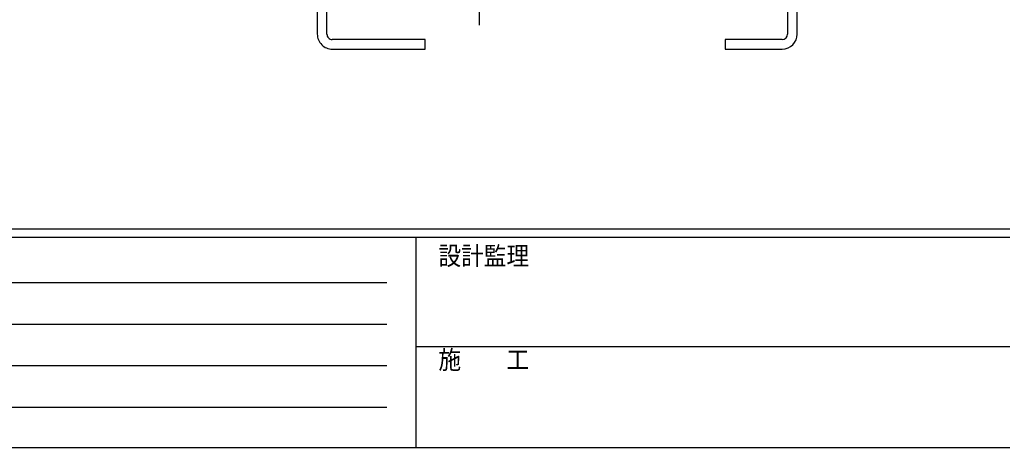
# Model space of a CAD drawing. Units: millimetres, scale not verified. Extents: x -1062 to 397, y -282 to 282.
# Drawn here: x -202.3 to -38.5, y -282.1 to -210.8 of the extents above; entities that cross this region are included whole.
import ezdxf
from ezdxf.enums import TextEntityAlignment as Align

# ---------------------------------------------------------------- set-up
doc = ezdxf.new("R2010")
doc.units = ezdxf.units.MM
doc.header["$LTSCALE"] = 2
for name, color, linetype in [('0-2_YKK_11', 7, 'Continuous'), ('0-4_YKK_13', 4, 'Continuous'), ('0-7_YKK_ZWAK', 7, 'Continuous')]:
    doc.layers.add(name, color=color, linetype=linetype)
doc.styles.add('ＭＳ ゴシック', font='')
doc.styles.get('ＭＳ ゴシック').set_extended_font_data('MS Gothic')

msp = doc.modelspace()

# ---------------------------------------------------------------- linework, layer by layer
at = {"layer": '0-2_YKK_11'}
for p, q in [((-74.323, -183.2), (-74.323, -213.2)), ((-72.723, -213.2), (-72.723, -183.2)), ((-152.723, -198.2), (-152.723, -213.2)), ((-151.123, -213.2), (-151.123, -198.2)), ((-134.723, -214.1), (-150.223, -214.1)), ((-134.723, -215.7), (-134.723, -214.1)), ((-84.723, -214.1), (-84.723, -215.7)), ((-75.223, -214.1), (-84.723, -214.1)), ((-150.223, -215.7), (-134.723, -215.7)), ((-84.723, -215.7), (-75.223, -215.7))]:
    msp.add_line(p, q, dxfattribs=at)
for centre, radius, start, end in [((-150.223, -213.2), 2.5, 179.99988, 269.99998), ((-150.223, -213.2), 0.9, 180.0004, 270.00049), ((-75.223, -213.2), 0.9, 269.99997, 359.9999), ((-75.223, -213.2), 2.5, 270, 359.99993)]:
    msp.add_arc(centre, radius, start, end, dxfattribs=at)
at = {"layer": '0-4_YKK_13'}
msp.add_line((-125.723, -187.7), (-125.723, -211.7), dxfattribs=at)
at = {"layer": '0-7_YKK_ZWAK'}
for p, q in [((376.1, -245.7), (-393.9, -245.7)), ((338.3, -247.1), (-393.9, -247.1)), ((-136.3, -247.1), (-136.3, -282.1)), ((-389.301, -254.612), (-141.109, -254.612)), ((-389.301, -261.541), (-141.109, -261.541)), ((-136.3, -265.299), (-7.5, -265.299)), ((-389.301, -268.47), (-141.109, -268.47)), ((-389.301, -275.398), (-141.109, -275.398)), ((-393.9, -282.1), (338.3, -282.1))]:
    msp.add_line(p, q, dxfattribs=at)

# ---------------------------------------------------------------- texts
at = {"layer": '0-7_YKK_ZWAK', "style": 'ＭＳ ゴシック', "width": 0.9}
for s, p in [('設計監理', (-132.531, -252.633)), ('施\u3000\u3000工', (-132.531, -269.954))]:
    msp.add_text(s, height=3.079, dxfattribs=at).set_placement(p, align=Align.BOTTOM_LEFT)

doc.saveas('drawing.dxf')
